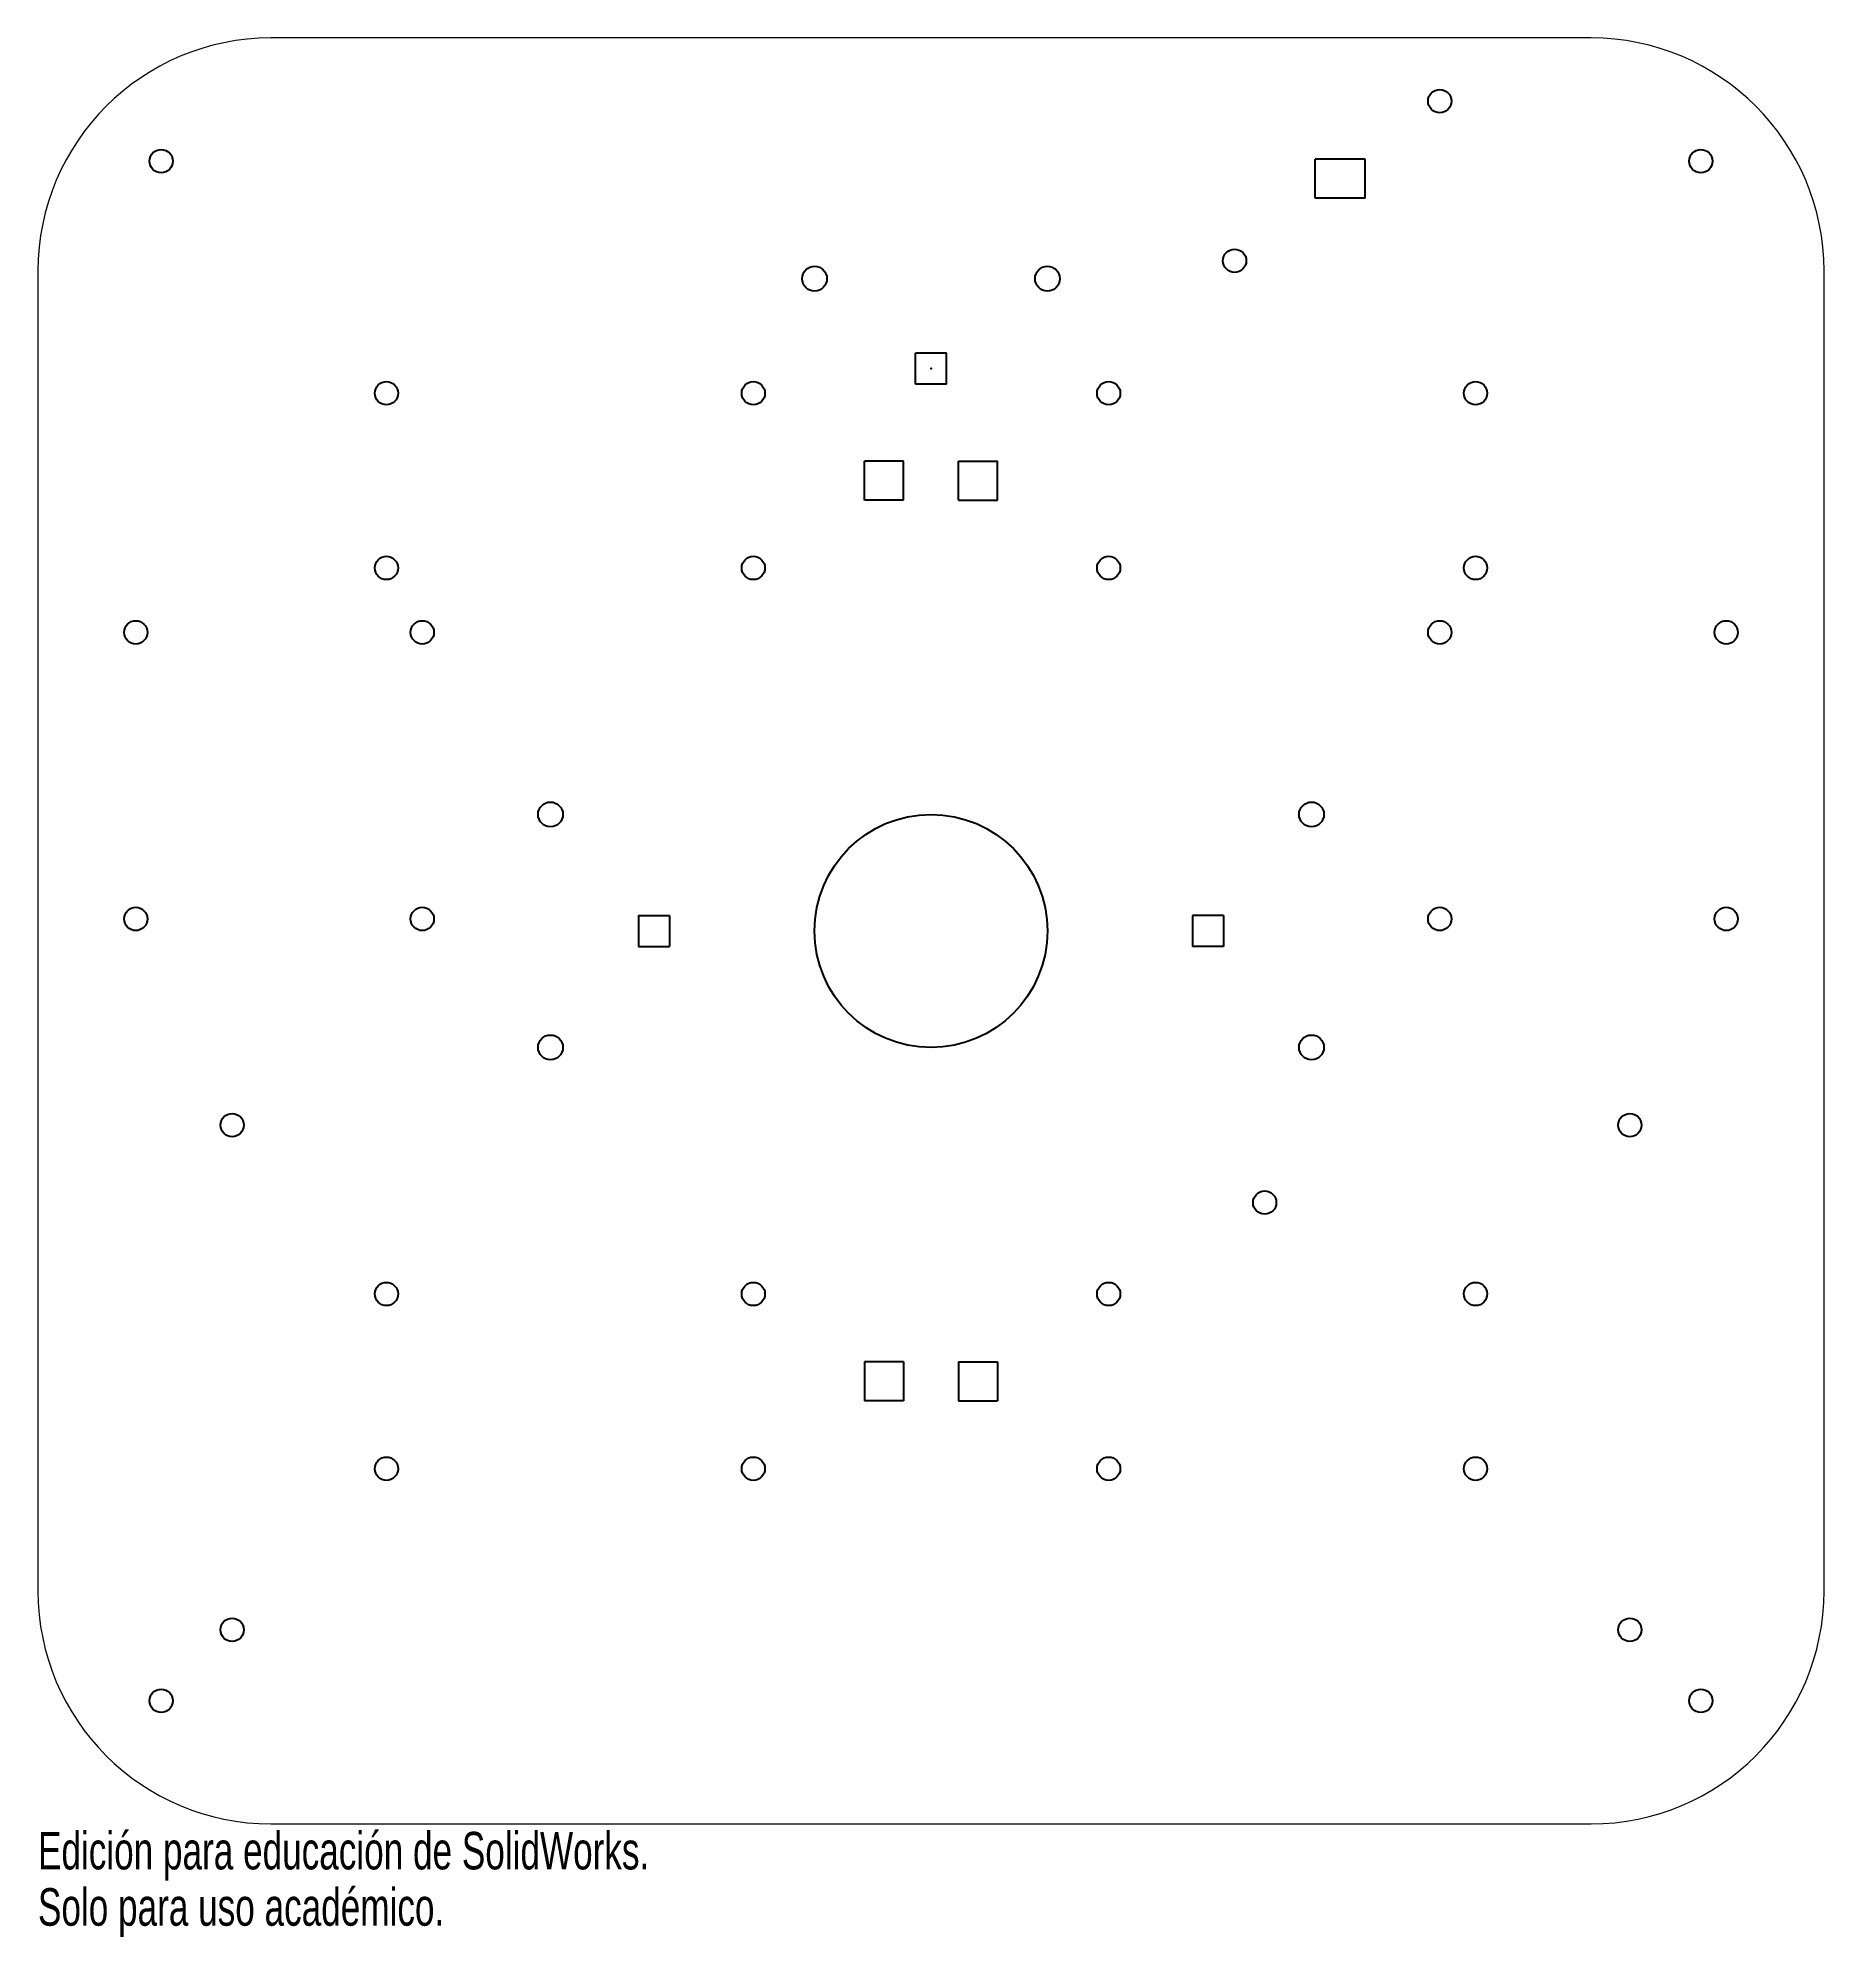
# Model space of a CAD drawing. Header units: millimetres. Extents: x -115 to 115, y -130 to 115.
import ezdxf

# ---------------------------------------------------------------- set-up
doc = ezdxf.new("R2010")
doc.units = ezdxf.units.MM
doc.header["$PDSIZE"] = -1
doc.styles.add('SLDTEXTSTYLE0', font='TXT', dxfattribs={"width": 0.7})

msp = doc.modelspace()

# ---------------------------------------------------------------- linework, layer by layer
at = {"color": 7, "linetype": 'Continuous', "lineweight": 15}
for p, q in [((85, 115), (-85, 115)), ((-115, 85), (-115, -85)), ((115, -85), (115, 85)), ((-85, -115), (85, -115))]:
    msp.add_line(p, q, dxfattribs=at)
at = {"color": 7, "linetype": 'Continuous'}
for p, q in [((55.89, 99.38), (49.46, 99.38)), ((49.46, 94.38), (49.46, 99.38)), ((55.89, 94.38), (55.89, 99.38)), ((55.89, 94.38), (49.46, 94.38)), ((2, 74.43), (-2, 74.43)), ((-2, 70.43), (-2, 74.43)), ((2, 70.43), (2, 74.43)), ((2, 70.43), (-2, 70.43)), ((-3.55, 60.5), (-8.55, 60.5)), ((-8.55, 55.5), (-8.55, 60.5)), ((-3.55, 55.5), (-3.55, 60.5)), ((3.55, 60.5), (8.55, 60.5)), ((3.55, 55.5), (3.55, 60.5)), ((8.55, 55.5), (8.55, 60.5)), ((-3.55, 55.5), (-8.55, 55.5)), ((3.55, 55.5), (8.55, 55.5)), ((-37.68, 2), (-33.68, 2)), ((-37.68, 2), (-37.68, -2)), ((-33.68, 2), (-33.68, -2)), ((37.68, 2), (33.68, 2)), ((33.68, 2), (33.68, -2)), ((37.68, 2), (37.68, -2)), ((-37.68, -2), (-33.68, -2)), ((37.68, -2), (33.68, -2)), ((-3.55, -55.5), (-8.55, -55.5)), ((-8.55, -55.5), (-8.55, -60.5)), ((-3.55, -55.5), (-3.55, -60.5)), ((3.55, -55.5), (8.55, -55.5)), ((3.55, -55.5), (3.55, -60.5)), ((8.55, -55.5), (8.55, -60.5)), ((-3.55, -60.5), (-8.55, -60.5)), ((3.55, -60.5), (8.55, -60.5))]:
    msp.add_line(p, q, dxfattribs=at)
for centre, radius in [((65.51, 106.87), 1.5), ((-99.14, 99.14), 1.5), ((99.14, 99.14), 1.5), ((-15, 84), 1.6), ((15, 84), 1.6), ((39.1, 86.31), 1.5), ((-70.13, 69.25), 1.5), ((-22.88, 69.25), 1.5), ((22.88, 69.25), 1.5), ((70.13, 69.25), 1.5), ((-70.13, 46.75), 1.5), ((-22.88, 46.75), 1.5), ((22.88, 46.75), 1.5), ((70.13, 46.75), 1.5), ((-102.41, 38.45), 1.5), ((-65.51, 38.45), 1.5), ((65.51, 38.45), 1.5), ((102.41, 38.45), 1.5), ((-49, 15), 1.6), ((0, 0), 15), ((49, 15), 1.6), ((-102.41, 1.55), 1.5), ((-65.51, 1.55), 1.5), ((65.51, 1.55), 1.5), ((102.41, 1.55), 1.5), ((-49, -15), 1.6), ((49, -15), 1.6), ((-90, -25), 1.5), ((90, -25), 1.5), ((42.97, -34.98), 1.5), ((-70.13, -46.75), 1.5), ((-22.88, -46.75), 1.5), ((22.88, -46.75), 1.5), ((70.13, -46.75), 1.5), ((-70.13, -69.25), 1.5), ((-22.88, -69.25), 1.5), ((22.88, -69.25), 1.5), ((70.13, -69.25), 1.5), ((-90, -90), 1.5), ((90, -90), 1.5), ((-99.14, -99.14), 1.5), ((99.14, -99.14), 1.5)]:
    msp.add_circle(centre, radius, dxfattribs=at)
at = {"color": 7, "linetype": 'Continuous', "lineweight": 15}
for centre, start, end in [((-85, 85), 90, 180), ((85, 85), 0, 90), ((-85, -85), 180, 270), ((85, -85), 270, 0)]:
    msp.add_arc(centre, 30, start, end, dxfattribs=at)
at = {"color": 7, "linetype": 'Continuous'}
msp.add_point((0, 72.43), dxfattribs=at)

# ---------------------------------------------------------------- texts
at = {"color": 7, "linetype": 'Continuous', "char_height": 4.8336, "attachment_point": 1, "style": 'SLDTEXTSTYLE0'}
for s, insert in [('Edición para educación de SolidWorks.', (-115, -116.02)), ('Solo para uso académico.', (-115, -123.27))]:
    msp.add_mtext(s, dxfattribs=dict(at, insert=insert))

doc.saveas('drawing.dxf')
